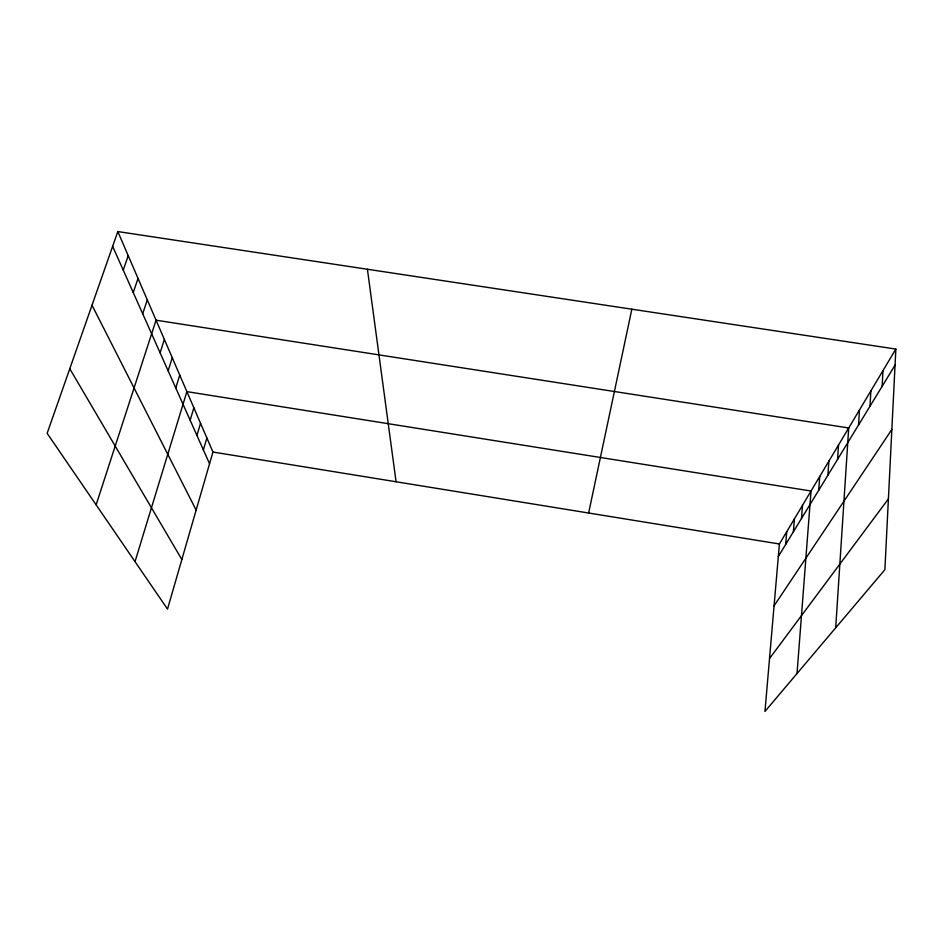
<?xml version="1.0" encoding="UTF-8"?>
<svg xmlns="http://www.w3.org/2000/svg" width="943" height="943" viewBox="0 0 943 943"><rect width="100%" height="100%" fill="white"/><g stroke="black" fill="none" stroke-linecap="round" stroke-linejoin="round"><path stroke-width="1.41" d="M895.85 349.075L884.888 569.678L764.962 711.446L779.401 543.981L895.85 349.075L117.816 231.554L47.15 433.332L167.512 609.084L212.941 452.039L117.816 231.554M882.141 386.335L882.99 370.599M870 406.233L870.884 390.85M858.554 424.975L859.486 409.946M835.698 627.814L848.712 427.969L156.055 320.196L96.127 504.859M837.549 459.406L838.527 445.013M827.871 475.248L828.885 461.162M818.713 490.277L819.726 476.474M797.024 673.538L811.039 491.02L186.879 391.628L135.026 561.651M801.479 518.509L802.528 505.259M793.381 531.781L794.442 518.803M785.672 544.417L786.745 531.687M588.632 513.016L631.845 309.198M203.382 449.917L206.882 437.988M196.922 435.43L200.529 423.266M190.144 420.224L193.869 407.836M175.775 387.962L179.748 375.102M168.137 370.847L172.251 357.739M160.11 352.823L164.365 339.456M142.699 313.771L147.297 299.874M133.258 292.578L138.02 278.397M123.25 270.134L128.213 255.659M778.329 556.453L895.048 365.177M774.062 605.854L891.854 429.454M769.523 658.52L888.4 498.906M212.941 452.039L779.401 543.981M69.77 368.737L181.846 559.517M92.013 305.226L196.144 510.128M112.641 246.335L209.558 463.756M367.416 269.262L396.072 481.755"/></g></svg>
